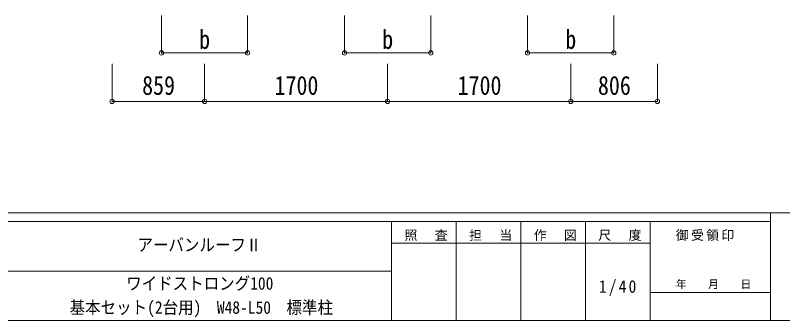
# Model space of a CAD drawing. Units: millimetres at full size, sheet at 1:40. Extents: x -11243 to 11243, y -7760 to 7760.
# Drawn here: x 108 to 7233, y -7760 to -4925 of the extents above; entities that cross this region are included whole.
import ezdxf
from ezdxf.enums import TextEntityAlignment as Align

# ---------------------------------------------------------------- set-up
doc = ezdxf.new("R2010")
doc.units = ezdxf.units.MM
doc.header["$LTSCALE"] = 40
doc.header["$PDMODE"] = 32
doc.header["$PDSIZE"] = 40
for name, color, linetype, lineweight in [('0-3_ELV2', 7, 'Continuous', 9), ('0-6_OTH_LINE', 6, 'Continuous', 9), ('F-0_240', 7, 'Continuous', 9)]:
    doc.layers.add(name, color=color, linetype=linetype, lineweight=lineweight)
doc.styles.add('ＭＳ ゴシック', font='')
doc.styles.get('ＭＳ ゴシック').set_extended_font_data('MS Gothic')

msp = doc.modelspace()

# ---------------------------------------------------------------- linework, layer by layer
at = {"layer": '0-3_ELV2', "color": 6}
for p, q in [((1464.87, -5273.88), (1464.87, -4924.88)), ((2264.87, -5273.88), (2264.87, -4924.88)), ((3164.86, -5273.88), (3164.86, -4924.88)), ((3964.86, -5273.88), (3964.86, -4924.88)), ((4864.86, -5273.88), (4864.86, -4924.88)), ((5664.86, -5273.88), (5664.86, -4924.88)), ((1464.87, -5273.88), (2264.87, -5273.88)), ((3164.86, -5273.88), (3964.86, -5273.88)), ((4864.86, -5273.88), (5664.86, -5273.88)), ((1006.03, -5723.88), (1006.03, -5373.88)), ((1864.87, -5723.88), (1864.87, -5373.88)), ((3564.87, -5723.88), (3564.87, -5373.88)), ((5264.86, -5723.88), (5264.86, -5373.88)), ((6070.57, -5723.88), (6070.57, -5373.88))]:
    msp.add_line(p, q, dxfattribs=at)
for p in [(1464.87, -5273.88), (2264.87, -5273.88), (3164.86, -5273.88), (3964.86, -5273.88), (4864.86, -5273.88), (5664.86, -5273.88), (1006.03, -5723.88), (1864.87, -5723.88), (3564.87, -5723.88), (5264.86, -5723.88), (6070.57, -5723.88)]:
    msp.add_point(p, dxfattribs=at)
at = {"layer": '0-6_OTH_LINE'}
for p, q in [((1006.03, -5723.88), (1864.87, -5723.88)), ((1864.87, -5723.88), (3564.86, -5723.88)), ((3564.87, -5723.88), (5264.86, -5723.88)), ((5264.86, -5723.88), (6070.57, -5723.88))]:
    msp.add_line(p, q, dxfattribs=at)
at = {"layer": 'F-0_240', "color": 5}
for p, q in [((-11242.74, -6760), (10677.26, -6760)), ((7121.58, -6760), (7121.58, -7760)), ((-11242.74, -6840), (7121.58, -6840)), ((3601.58, -6840), (3601.58, -7760)), ((4201.58, -6840), (4201.58, -7760)), ((4801.58, -6840), (4801.58, -7760)), ((5401.58, -6840), (5401.58, -7760)), ((6001.58, -6840), (6001.58, -7760)), ((3601.58, -7040), (6001.58, -7040)), ((-4598.42, -7300), (3601.58, -7300)), ((6001.58, -7500), (7121.58, -7500)), ((-11242.74, -7760), (10677.26, -7760))]:
    msp.add_line(p, q, dxfattribs=at)

# ---------------------------------------------------------------- texts
at = {"layer": '0-3_ELV2', "style": 'ＭＳ ゴシック', "width": 0.85}
for s, p in [('b', (1814.87, -5288.88)), ('b', (3514.86, -5288.88)), ('b', (5214.86, -5288.88)), ('859', (1285.45, -5715.88)), ('1700', (2514.87, -5715.88)), ('1700', (4214.87, -5715.88)), ('806', (5517.72, -5715.88))]:
    msp.add_text(s, height=176, dxfattribs=at).set_placement(p, align=Align.BOTTOM_LEFT)
at = {"layer": 'F-0_240', "style": 'ＭＳ ゴシック', "width": 0.9}
for s, p in [('アーバンルーフⅡ', (1241.58, -7150)), ('ワイドストロング100', (1136.58, -7507.84)), ('基本セット(2台用)\u3000W48-L50\u3000標準柱', (611.58, -7731.34))]:
    msp.add_text(s, height=117.3, dxfattribs=at).set_placement(p, align=Align.BOTTOM_LEFT)
at = {"layer": 'F-0_240', "style": 'ＭＳ ゴシック'}
msp.add_text('年\u3000\u3000月\u3000\u3000日', height=73.31, dxfattribs=at).set_placement((6241.58, -7480), align=Align.BOTTOM_LEFT)
at = {"layer": 'F-0_240', "attachment_point": 7, "style": 'ＭＳ ゴシック'}
for s, insert, char_height in [('\\T1.17;照\u3000査', (3721.58, -7020), 87.98), ('\\T1.17;担\u3000当', (4321.58, -7020), 87.98), ('\\T1.17;作\u3000図', (4921.58, -7020), 87.98), ('\\T1.17;尺\u3000度', (5521.58, -7020), 87.98), ('\\T1.17;御受領印', (6241.58, -7020), 87.98), ('\\T1.28;\\W0.9;1/40', (5526.58, -7530), 117.3)]:
    msp.add_mtext(s, dxfattribs=dict(at, insert=insert, char_height=char_height))

doc.saveas('drawing.dxf')
